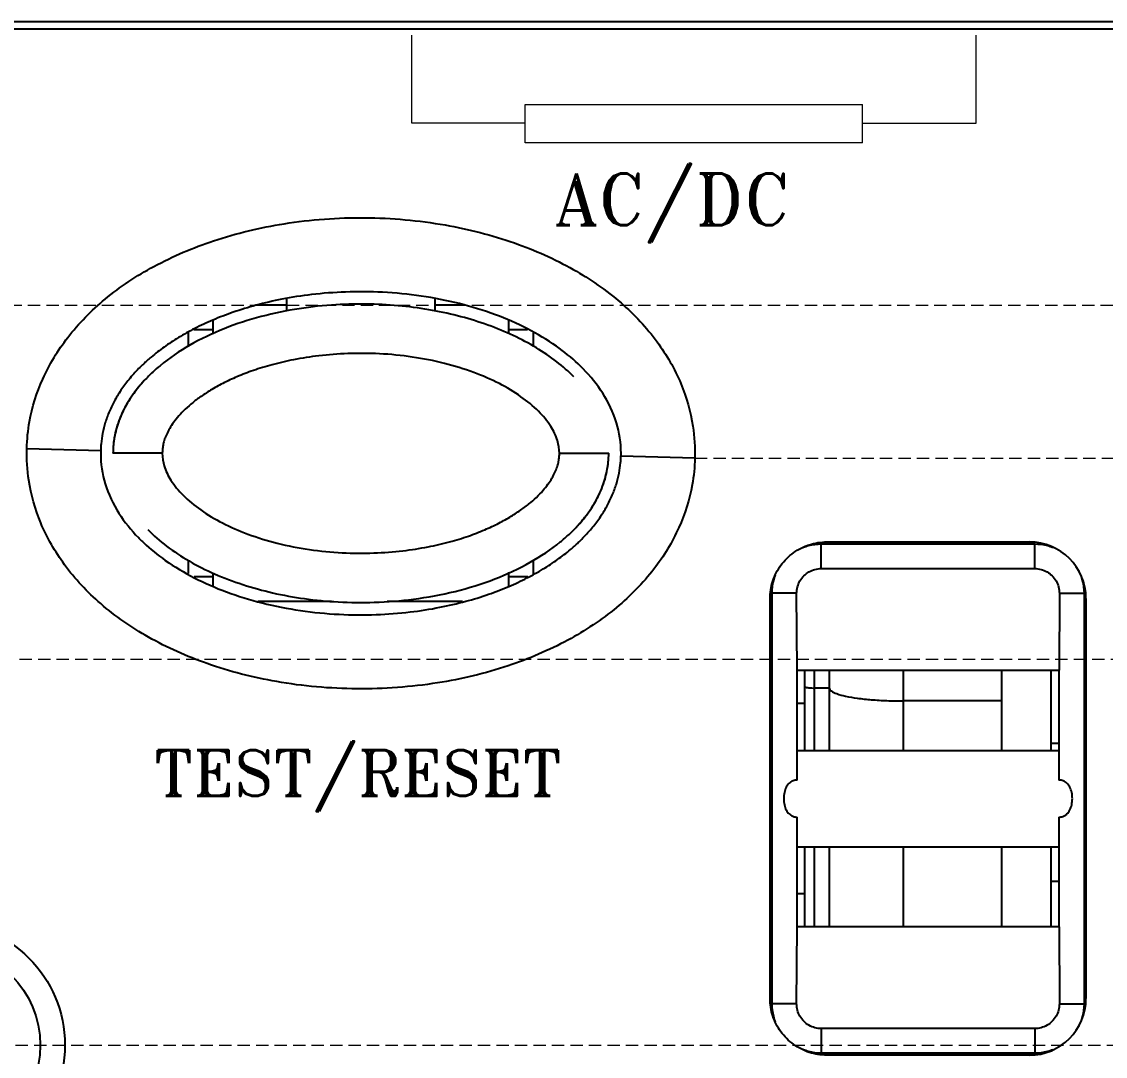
# Model space of a CAD drawing. Header units: millimetres. Extents: x 107 to 2900, y 85 to 3996.
# Drawn here: x 1446.86 to 1468.83, y 3300.83 to 3321.8 of the extents above; entities that cross this region are included whole.
import ezdxf

# ---------------------------------------------------------------- set-up
doc = ezdxf.new("R2010")
doc.units = ezdxf.units.MM
doc.linetypes.add('DASHED2', pattern=[0.375, 0.25, -0.125])
doc.layers.add('70', color=7, linetype='Continuous')
doc.styles.add('STYLE2', font='romant.shx')

# ---------------------------------------------------------------- blocks, each defined once
blk = doc.blocks.new('viprtm')
at = {"color": 7, "linetype": 'Continuous'}
for p, q in [((1750.567, 927.972), (1644.33, 927.972)), ((1750.433, 927.822), (1644.464, 927.822)), ((1731.948, 922.222), (1731.385, 922.222)), ((1731.948, 922.101), (1731.948, 922.35)), ((1734.948, 922.344), (1734.948, 922.109)), ((1735.535, 922.222), (1734.948, 922.222)), ((1730.448, 921.906), (1730.448, 921.638)), ((1736.448, 921.647), (1736.448, 921.915)), ((1729.948, 921.668), (1729.948, 921.391)), ((1730.448, 921.722), (1730.062, 921.722)), ((1736.83, 921.722), (1736.448, 921.722)), ((1736.948, 921.391), (1736.948, 921.663)), ((1726.674, 919.32), (1728.174, 919.279)), ((1729.423, 919.222), (1728.423, 919.222)), ((1737.474, 919.222), (1738.474, 919.222)), ((1740.222, 919.125), (1738.723, 919.166)), ((1747.122, 917.396), (1742.774, 917.396)), ((1742.774, 917.396), (1742.785, 917.385)), ((1742.785, 917.385), (1747.111, 917.385)), ((1742.785, 916.885), (1742.785, 917.385)), ((1742.896, 917.425), (1747.001, 917.425)), ((1747.122, 917.396), (1747.111, 917.385)), ((1747.111, 916.885), (1747.111, 917.385)), ((1729.948, 917.051), (1729.948, 916.782)), ((1736.948, 916.777), (1736.948, 917.057)), ((1730.067, 916.722), (1730.448, 916.722)), ((1730.448, 916.796), (1730.448, 916.53)), ((1736.448, 916.538), (1736.448, 916.809)), ((1736.448, 916.722), (1736.835, 916.722)), ((1742.785, 916.885), (1747.111, 916.885)), ((1741.746, 908.17), (1741.746, 916.275)), ((1741.775, 916.396), (1741.786, 916.385)), ((1741.775, 916.396), (1741.775, 908.048)), ((1742.285, 916.385), (1741.786, 916.385)), ((1741.786, 908.059), (1741.786, 916.385)), ((1742.292, 914.822), (1742.285, 916.385)), ((1747.611, 916.385), (1747.605, 914.822)), ((1747.611, 916.385), (1748.111, 916.385)), ((1748.122, 916.396), (1748.111, 916.385)), ((1748.111, 916.385), (1748.111, 908.059)), ((1748.122, 908.048), (1748.122, 916.396)), ((1748.151, 916.275), (1748.151, 908.17)), ((1731.361, 916.222), (1732.853, 916.222)), ((1733.985, 916.222), (1735.511, 916.222)), ((1742.292, 914.822), (1747.605, 914.822)), ((1742.298, 912.597), (1742.298, 914.822)), ((1742.448, 913.197), (1742.448, 914.822)), ((1742.648, 913.197), (1742.648, 914.822)), ((1742.948, 913.197), (1742.948, 914.822)), ((1744.448, 913.197), (1744.448, 914.822)), ((1746.448, 913.197), (1746.448, 914.822)), ((1747.448, 913.197), (1747.448, 914.822)), ((1747.598, 914.822), (1747.598, 912.597)), ((1742.948, 914.462), (1742.648, 914.462)), ((1742.448, 914.152), (1742.298, 914.152)), ((1746.448, 914.201), (1744.448, 914.201)), ((1742.298, 913.197), (1747.598, 913.197)), ((1747.598, 913.341), (1747.448, 913.341)), ((1742.298, 909.622), (1742.298, 911.848)), ((1747.598, 911.848), (1747.598, 909.622)), ((1742.298, 911.247), (1747.598, 911.247)), ((1742.448, 909.622), (1742.448, 911.247)), ((1742.648, 909.622), (1742.648, 911.247)), ((1742.948, 909.622), (1742.948, 911.247)), ((1744.448, 909.622), (1744.448, 911.247)), ((1746.448, 909.622), (1746.448, 911.247)), ((1747.448, 909.622), (1747.448, 911.247)), ((1747.598, 910.541), (1747.448, 910.541)), ((1742.448, 910.292), (1742.298, 910.292)), ((1742.285, 908.059), (1742.292, 909.622)), ((1747.605, 909.622), (1742.292, 909.622)), ((1747.605, 909.622), (1747.611, 908.059)), ((1741.775, 908.048), (1741.786, 908.059)), ((1742.285, 908.059), (1741.786, 908.059)), ((1747.611, 908.059), (1748.111, 908.059)), ((1748.122, 908.048), (1748.111, 908.059)), ((1747.111, 907.559), (1742.785, 907.559)), ((1742.785, 907.559), (1742.785, 907.06)), ((1747.111, 907.559), (1747.111, 907.06)), ((1742.774, 907.049), (1742.785, 907.06)), ((1742.774, 907.049), (1747.122, 907.049)), ((1747.111, 907.06), (1742.785, 907.06)), ((1747.001, 907.02), (1742.896, 907.02)), ((1747.122, 907.049), (1747.111, 907.06))]:
    blk.add_line(p, q, dxfattribs=at)
at = {"color": 1, "linetype": 'DASHED2', "lineweight": 5}
for p, q in [((1698.948, 922.222), (1757.596, 922.222)), ((1740.222, 919.124), (1757.596, 919.124)), ((1665.029, 915.047), (1757.596, 915.047)), ((1724.948, 907.222), (1757.596, 907.222))]:
    blk.add_line(p, q, dxfattribs=at)
at = {"color": 7, "linetype": 'Continuous'}
for radius in [2.5, 2]:
    blk.add_circle((1724.948, 907.222), radius, dxfattribs=at)
for centre, start, end in [((1747.001, 916.275), 0, 90), ((1747.001, 908.17), 270, 0)]:
    blk.add_arc(centre, 1.15, start, end, dxfattribs=at)
for points, start_tangent, end_tangent in [([(1726.675, 919.321), (1726.731, 919.864), (1726.999, 920.727), (1727.507, 921.57), (1728.263, 922.347), (1729.252, 923.01), (1730.462, 923.53), (1731.892, 923.876), (1733.53, 923.998), (1735.155, 923.851), (1736.565, 923.486), (1737.755, 922.949), (1738.724, 922.27), (1739.455, 921.482), (1739.938, 920.634), (1740.181, 919.771), (1740.222, 919.124)], (0.027547, 0.999621), (-0.026428, -0.999651)), ([(1737.856, 921.033), (1737.414, 921.392), (1736.828, 921.745), (1736.176, 922.032), (1735.449, 922.256), (1734.673, 922.41), (1733.89, 922.487), (1733.138, 922.492), (1732.449, 922.439), (1731.846, 922.345), (1731.322, 922.223), (1730.86, 922.081), (1730.448, 921.923), (1730.079, 921.751), (1729.751, 921.568), (1729.458, 921.375), (1729.198, 921.174), (1729.039, 921.032)], (-0.727425, 0.686188), (-0.727068, -0.686565)), ([(1737.768, 920.771), (1737.42, 921.078), (1737.007, 921.36), (1736.539, 921.609), (1736.026, 921.821), (1735.479, 921.991), (1734.9, 922.12), (1734.286, 922.206), (1733.637, 922.246), (1732.944, 922.233), (1732.201, 922.154), (1731.43, 921.994), (1730.676, 921.747), (1729.981, 921.413), (1729.377, 920.998)], (-0.702718, 0.711468), (-0.768929, -0.639334)), ([(1737.474, 919.222), (1737.435, 919.479), (1737.299, 919.768), (1737.051, 920.073), (1736.695, 920.37), (1736.257, 920.634), (1735.741, 920.86), (1735.144, 921.044), (1734.492, 921.173), (1733.826, 921.239), (1733.183, 921.243), (1732.596, 921.198), (1732.086, 921.119), (1731.648, 921.017), (1731.269, 920.9), (1730.937, 920.773), (1730.649, 920.638), (1730.399, 920.499), (1730.184, 920.358), (1730.003, 920.218), (1729.852, 920.08), (1729.729, 919.946), (1729.631, 919.817), (1729.556, 919.696), (1729.5, 919.583), (1729.462, 919.48), (1729.438, 919.385), (1729.426, 919.3), (1729.423, 919.222)], (0.000132, 1), (0.000005, -1)), ([(1729.039, 921.032), (1728.969, 920.964), (1728.771, 920.748), (1728.603, 920.527), (1728.463, 920.302), (1728.351, 920.074), (1728.267, 919.846), (1728.212, 919.625), (1728.182, 919.416), (1728.174, 919.279)], (-0.727068, -0.686565), (-0.027229, -0.999629)), ([(1729.228, 920.867), (1729.058, 920.696)], (-0.731939, -0.68137), (-0.678946, -0.734189)), ([(1729.227, 920.866), (1729.058, 920.696)], (-0.731729, -0.681596), (-0.678964, -0.734171)), ([(1729.377, 920.998), (1729.228, 920.867)], (-0.768929, -0.639334), (-0.731939, -0.68137)), ([(1737.959, 920.932), (1737.937, 920.955), (1737.856, 921.033)], (-0.698669, 0.715445), (-0.727425, 0.686188)), ([(1738.724, 919.222), (1738.63, 919.842), (1738.353, 920.438), (1737.959, 920.932)], (-0.000787, 1), (-0.698669, 0.715445)), ([(1729.058, 920.696), (1728.897, 920.507), (1728.844, 920.437)], (-0.678946, -0.734189), (-0.587833, -0.808982)), ([(1729.058, 920.696), (1728.844, 920.437)], (-0.678964, -0.734171), (-0.587732, -0.809055)), ([(1728.844, 920.437), (1728.65, 920.123)], (-0.587833, -0.808982), (-0.459538, -0.888158)), ([(1728.844, 920.437), (1728.791, 920.36), (1728.65, 920.123)], (-0.587732, -0.809055), (-0.459637, -0.888107)), ([(1728.65, 920.123), (1728.578, 919.97), (1728.56, 919.927)], (-0.459538, -0.888158), (-0.368275, -0.929717)), ([(1728.65, 920.123), (1728.56, 919.927)], (-0.459637, -0.888107), (-0.368926, -0.929459)), ([(1728.56, 919.927), (1728.45, 919.537)], (-0.368275, -0.929717), (-0.171331, -0.985214)), ([(1728.56, 919.927), (1728.541, 919.876), (1728.45, 919.537)], (-0.368926, -0.929459), (-0.171041, -0.985264)), ([(1728.45, 919.537), (1728.434, 919.429), (1728.432, 919.408)], (-0.171331, -0.985214), (-0.100857, -0.994901)), ([(1728.45, 919.537), (1728.432, 919.408)], (-0.171041, -0.985264), (-0.101029, -0.994883)), ([(1740.222, 919.124), (1740.166, 918.58), (1739.897, 917.718), (1739.39, 916.875), (1738.634, 916.098), (1737.645, 915.434), (1736.435, 914.914), (1735.005, 914.568), (1733.367, 914.447), (1731.742, 914.593), (1730.332, 914.959), (1729.141, 915.496), (1728.173, 916.174), (1727.441, 916.962), (1726.959, 917.811), (1726.715, 918.674), (1726.675, 919.321)], (-0.027547, -0.999621), (0.026428, 0.999651)), ([(1728.432, 919.408), (1728.423, 919.222)], (-0.100857, -0.994901), (-0.000003, -1)), ([(1728.432, 919.408), (1728.431, 919.399), (1728.423, 919.222)], (-0.101029, -0.994883), (-0.000004, -1)), ([(1728.174, 919.279), (1728.173, 919.222)], (-0.027229, -0.999629), (0.000057, -1)), ([(1728.173, 919.222), (1728.266, 918.602), (1728.543, 918.007), (1728.937, 917.513)], (0.000787, -1), (0.698669, -0.715445)), ([(1729.423, 919.222), (1729.462, 918.966), (1729.598, 918.677), (1729.846, 918.371), (1730.202, 918.074), (1730.64, 917.811), (1731.156, 917.585), (1731.752, 917.4), (1732.405, 917.272), (1733.071, 917.206), (1733.714, 917.201), (1734.301, 917.246), (1734.811, 917.326), (1735.249, 917.428), (1735.628, 917.544), (1735.959, 917.672), (1736.248, 917.806), (1736.498, 917.946), (1736.712, 918.087), (1736.894, 918.227), (1737.045, 918.365), (1737.168, 918.499), (1737.266, 918.627), (1737.341, 918.748), (1737.396, 918.861), (1737.435, 918.965), (1737.458, 919.059), (1737.471, 919.145), (1737.474, 919.222)], (-0.000132, -1), (-0.000005, 1)), ([(1737.858, 917.413), (1737.927, 917.481), (1738.126, 917.696), (1738.294, 917.917), (1738.434, 918.143), (1738.546, 918.371), (1738.629, 918.599), (1738.685, 918.82), (1738.715, 919.029), (1738.723, 919.166)], (0.727068, 0.686565), (0.027229, 0.999629)), ([(1738.465, 919.035), (1738.474, 919.222)], (0.101941, 0.99479), (0.000009, 1)), ([(1738.465, 919.035), (1738.466, 919.046), (1738.474, 919.222)], (0.102182, 0.994766), (0.000004, 1)), ([(1738.723, 919.166), (1738.724, 919.222)], (0.027229, 0.999629), (-0.000057, 1)), ([(1738.333, 918.51), (1738.445, 918.897)], (0.372172, 0.928164), (0.177203, 0.984174)), ([(1738.333, 918.51), (1738.356, 918.569), (1738.445, 918.897)], (0.372889, 0.927876), (0.176868, 0.984235)), ([(1738.445, 918.897), (1738.462, 919.009), (1738.465, 919.035)], (0.177203, 0.984174), (0.101941, 0.99479)), ([(1738.445, 918.897), (1738.465, 919.035)], (0.176868, 0.984235), (0.102182, 0.994766)), ([(1738.242, 918.313), (1738.313, 918.46), (1738.333, 918.51)], (0.463394, 0.886152), (0.372172, 0.928164)), ([(1738.242, 918.313), (1738.333, 918.51)], (0.463524, 0.886084), (0.372889, 0.927876)), ([(1738.043, 917.995), (1738.242, 918.313)], (0.592517, 0.805558), (0.463394, 0.886152)), ([(1738.043, 917.995), (1738.106, 918.085), (1738.242, 918.313)], (0.592395, 0.805648), (0.463524, 0.886084)), ([(1737.831, 917.74), (1737.982, 917.916), (1738.043, 917.995)], (0.681791, 0.731547), (0.592517, 0.805558)), ([(1737.831, 917.74), (1738.043, 917.995)], (0.681818, 0.731522), (0.592395, 0.805648)), ([(1729.129, 917.674), (1729.509, 917.342), (1729.965, 917.04), (1730.484, 916.778), (1731.053, 916.562), (1731.66, 916.394), (1732.305, 916.276), (1732.989, 916.209), (1733.721, 916.201), (1734.517, 916.265), (1735.358, 916.423), (1736.167, 916.677), (1736.884, 917.013), (1737.493, 917.425), (1737.669, 917.578)], (0.702718, -0.711468), (0.731928, 0.681382)), ([(1737.669, 917.578), (1737.831, 917.74)], (0.731928, 0.681382), (0.681791, 0.731547)), ([(1737.669, 917.579), (1737.831, 917.74)], (0.731729, 0.681596), (0.681818, 0.731522)), ([(1728.937, 917.513), (1728.96, 917.49), (1729.041, 917.411)], (0.698669, -0.715445), (0.727425, -0.686188)), ([(1729.041, 917.411), (1729.482, 917.052), (1730.068, 916.7), (1730.721, 916.413), (1731.448, 916.189), (1732.224, 916.035), (1733.007, 915.958), (1733.759, 915.952), (1734.448, 916.005), (1735.051, 916.1), (1735.575, 916.221), (1736.037, 916.363), (1736.449, 916.522), (1736.817, 916.694), (1737.146, 916.877), (1737.439, 917.07), (1737.699, 917.271), (1737.858, 917.413)], (0.727425, -0.686188), (0.727068, 0.686565)), ([(1741.746, 916.275), (1741.802, 916.63), (1741.966, 916.951), (1742.22, 917.205), (1742.54, 917.368), (1742.896, 917.425)], (0, 1), (1, 0)), ([(1742.413, 917.313), (1742.527, 917.351), (1742.785, 917.385)], (0.928029, 0.372509), (1, 0.00035)), ([(1742.511, 917.361), (1742.774, 917.396)], (0.964904, 0.262604), (1, 0)), ([(1747.111, 917.385), (1747.371, 917.351), (1747.482, 917.314)], (1, -0.000067), (0.928827, -0.370513)), ([(1741.786, 916.385), (1741.82, 916.645), (1741.858, 916.757)], (0.000067, 1), (0.372407, 0.928069)), ([(1742.285, 916.385), (1742.303, 916.515), (1742.352, 916.636), (1742.432, 916.739), (1742.535, 916.818), (1742.656, 916.868), (1742.785, 916.885)], (-0.000511, 1), (1, 0.000008)), ([(1747.111, 916.885), (1747.241, 916.868), (1747.362, 916.818), (1747.465, 916.739), (1747.544, 916.636), (1747.594, 916.515), (1747.611, 916.385)], (1, 0.000511), (0.000008, -1)), ([(1748.04, 916.756), (1748.077, 916.644), (1748.111, 916.385)], (0.370597, -0.928794), (0.00035, -1)), ([(1748.087, 916.659), (1748.122, 916.396)], (0.262139, -0.96503), (0, -1)), ([(1742.448, 914.497), (1742.458, 914.486), (1742.487, 914.476), (1742.531, 914.469), (1742.587, 914.464), (1742.648, 914.462)], (0, -1), (1, 0)), ([(1742.948, 914.462), (1742.986, 914.404), (1743.097, 914.349), (1743.276, 914.299), (1743.513, 914.258), (1743.798, 914.227), (1744.115, 914.208), (1744.448, 914.201)], (0, -1), (1, 0)), ([(1742.298, 912.597), (1742.211, 912.584), (1742.133, 912.534), (1742.073, 912.452), (1742.035, 912.345), (1742.022, 912.222)], (-0.998076, 0.062003), (0, -1)), ([(1747.875, 912.222), (1747.862, 912.344), (1747.825, 912.45), (1747.767, 912.531), (1747.69, 912.582), (1747.598, 912.597)], (0, 1), (-0.998076, -0.062003)), ([(1742.022, 912.222), (1742.036, 912.096), (1742.073, 911.991), (1742.133, 911.911), (1742.21, 911.862), (1742.298, 911.848)], (0, -1), (0.998076, 0.062003)), ([(1747.598, 911.848), (1747.685, 911.861), (1747.764, 911.91), (1747.824, 911.992), (1747.861, 912.098), (1747.875, 912.222)], (0.998076, -0.062003), (0, 1)), ([(1742.896, 907.02), (1742.54, 907.076), (1742.22, 907.24), (1741.966, 907.494), (1741.802, 907.814), (1741.746, 908.17)], (-1, 0), (0, 1)), ([(1741.81, 907.785), (1741.775, 908.048)], (-0.262604, 0.964904), (0, 1)), ([(1741.858, 907.687), (1741.82, 907.801), (1741.786, 908.059)], (-0.372509, 0.928029), (-0.00035, 1)), ([(1742.785, 907.559), (1742.656, 907.577), (1742.535, 907.626), (1742.432, 907.706), (1742.352, 907.809), (1742.302, 907.93), (1742.285, 908.059)], (-1, -0.000511), (-0.000008, 1)), ([(1747.611, 908.059), (1747.594, 907.93), (1747.544, 907.809), (1747.465, 907.706), (1747.362, 907.626), (1747.241, 907.576), (1747.111, 907.559)], (0.000511, -1), (-1, -0.000008)), ([(1748.111, 908.059), (1748.077, 907.8), (1748.04, 907.689)], (-0.000067, -1), (-0.370513, -0.928827)), ([(1742.785, 907.06), (1742.526, 907.094), (1742.413, 907.132)], (-1, 0.000067), (-0.928069, 0.372407)), ([(1747.482, 907.131), (1747.37, 907.094), (1747.111, 907.06)], (-0.928794, -0.370597), (-1, -0.00035)), ([(1747.385, 907.084), (1747.122, 907.049)], (-0.96503, -0.262139), (-1, 0))]:
    blk.add_spline(points, degree=3, dxfattribs=dict(at, start_tangent=start_tangent, end_tangent=end_tangent))
at = {"layer": '70', "lineweight": 15}
for p, q in [((1734.479, 925.916), (1734.479, 927.702)), ((1745.925, 925.916), (1745.925, 927.702)), ((1736.783, 926.294), (1743.621, 926.294)), ((1736.783, 925.513), (1736.783, 926.294)), ((1743.621, 925.513), (1743.621, 926.294)), ((1736.783, 925.916), (1734.479, 925.916)), ((1743.621, 925.916), (1745.925, 925.916)), ((1743.621, 925.513), (1736.783, 925.513))]:
    blk.add_line(p, q, dxfattribs=at)
at = {"color": 0, "style": 'STYLE2'}
for s, height, p in [('AC/DC', 1.0426, (1737.371, 923.849)), ('TEST/RESET', 0.9276, (1729.254, 912.275))]:
    blk.add_text(s, height=height, dxfattribs=at).set_placement(p)

msp = doc.modelspace()

# ---------------------------------------------------------------- block references
msp.add_blockref('viprtm', (-279.713, 2393.831))

doc.saveas('drawing.dxf')
